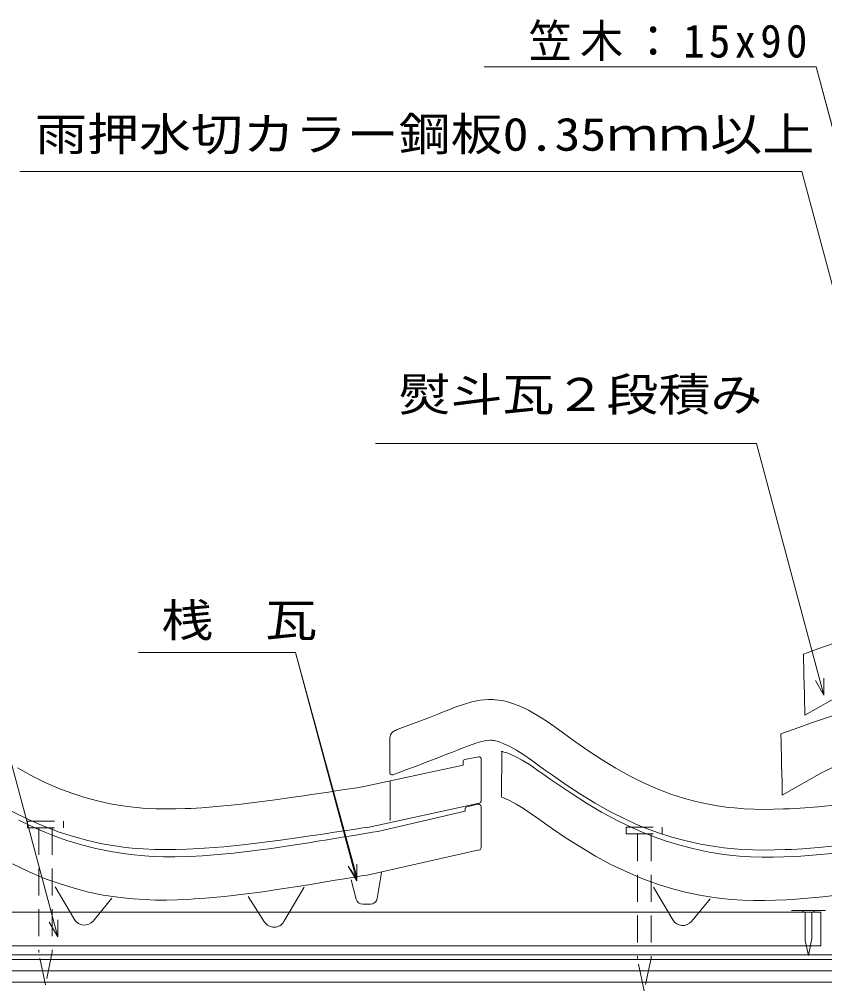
# Model space of a CAD drawing. Units: millimetres, scale not verified. Extents: x -687 to 696, y -330 to 339.
# Drawn here: x -187.6 to 168.9, y -106.4 to 321.1 of the extents above; entities that cross this region are included whole.
import ezdxf
from ezdxf.enums import TextEntityAlignment as Align

# ---------------------------------------------------------------- set-up
doc = ezdxf.new("R2010")
doc.units = ezdxf.units.MM
doc.header["$LTSCALE"] = 10
doc.linetypes.add('DASHED1', pattern=[1.8, 1.2, -0.6])
doc.linetypes.add('DASHED3', pattern=[4, 3, -1])
doc.layers.add('0-0_LAYER001', color=4, linetype='Continuous', lineweight=18)
doc.layers.add('0-1_LAYER004', color=7, linetype='Continuous', lineweight=18)
doc.layers.add('0-2_ADD_LINE', color=7, linetype='Continuous')
doc.styles.add('ＭＳ ゴシック', font='')
doc.styles.get('ＭＳ ゴシック').set_extended_font_data('MS Gothic')

msp = doc.modelspace()

# ---------------------------------------------------------------- linework, layer by layer
at = {"layer": '0-0_LAYER001', "color": 2}
for p, q in [((158.73, 253.78), (-187.4, 253.78)), ((205.81, 78.07), (158.73, 253.78)), ((-170.6, -84.76), (-260.47, 250.66)), ((138.7, 133.4), (-21.42, 133.4)), ((168.51, 22.15), (138.7, 133.4)), ((-65.38, 41.03), (-134.9, 41.03)), ((-38.28, -60.09), (-65.38, 41.03)), ((-659.75, -73.84), (167.21, -73.84)), ((169.21, -73.1), (154.21, -73.1)), ((158.58, -73.1), (164.84, -73.1)), ((160.21, -74.1), (158.58, -73.1)), ((160.21, -74.1), (160.21, -86.43)), ((163.21, -74.1), (164.84, -73.1)), ((163.21, -74.1), (163.21, -85.62)), ((167.21, -73.84), (167.21, -88.84)), ((-659.75, -88.84), (167.21, -88.84)), ((160.21, -86.43), (161.71, -93.1)), ((161.71, -93.1), (163.21, -85.62)), ((289.21, -94.84), (-659.75, -94.84))]:
    msp.add_line(p, q, dxfattribs=at)
at = {"layer": '0-0_LAYER001'}
for p, q in [((-21.54, 6.38), (-21.11, 6.54)), ((-23.58, -12.19), (-23.58, 3.53)), ((25.62, -2.75), (25.66, -2.76)), ((25.66, -2.76), (26.24, -2.88)), ((25.98, -2.85), (25.81, -23.02)), ((26.24, -2.88), (26.9, -3.04)), ((26.9, -3.04), (27.69, -3.27)), ((27.69, -3.27), (27.87, -3.32)), ((27.87, -3.32), (29.33, -3.86)), ((29.33, -3.86), (32.16, -5.13)), ((8.78, -7.34), (8.78, -8.8)), ((15.58, -5.12), (9.58, -6.36)), ((16.78, -6.09), (16.78, -24.67)), ((32.16, -5.13), (35.03, -6.68)), ((35.03, -6.68), (38.14, -8.61)), ((-35.67, -18.45), (8.78, -8.8)), ((-22.22, -13.13), (-16.05, -10.79)), ((38.14, -8.61), (41.51, -10.87)), ((41.51, -10.87), (45.14, -13.41)), ((-23.4, -33.33), (-23.4, -16.13)), ((45.14, -13.41), (47.37, -14.99)), ((47.37, -14.99), (50.91, -17.45)), ((50.91, -17.45), (57.09, -21.61)), ((15.99, -25.65), (-34.14, -36.53)), ((25.65, -22.89), (26.4, -23.16)), ((26.4, -23.16), (29.37, -24.49)), ((29.37, -24.49), (32.35, -26.11)), ((57.09, -21.61), (63.5, -25.69)), ((-28.93, -38.28), (9.74, -29.23)), ((9.74, -28.27), (9.74, -29.23)), ((15.56, -26.16), (10.52, -27.3)), ((16.78, -45.42), (16.78, -27.14)), ((32.35, -26.11), (35.54, -28.09)), ((35.54, -28.09), (38.96, -30.38)), ((63.5, -25.69), (70.14, -29.63)), ((70.14, -29.63), (77.03, -33.36)), ((-187.79, -33.17), (-180.72, -36.59)), ((38.96, -30.38), (42.6, -32.94)), ((42.6, -32.94), (44.83, -34.51)), ((77.03, -33.36), (84.1, -36.77)), ((-180.72, -36.59), (-176.36, -38.48)), ((-176.36, -38.48), (-172.67, -39.95)), ((-31.22, -38.54), (-28.79, -38.14)), ((44.83, -34.51), (48.36, -36.96)), ((48.36, -36.96), (54.51, -41.1)), ((84.1, -36.77), (88.47, -38.67)), ((-172.67, -39.95), (-166.5, -42.16)), ((-166.5, -42.16), (-160.14, -44.11)), ((-59.4, -43.17), (-54.67, -42.4)), ((-54.67, -42.4), (-52.21, -42.01)), ((-52.21, -42.01), (-48.01, -41.32)), ((-48.01, -41.32), (-43.8, -40.63)), ((-43.8, -40.63), (-39.6, -39.93)), ((-39.6, -39.93), (-35.41, -39.24)), ((-35.41, -39.24), (-31.22, -38.54)), ((54.51, -41.1), (60.87, -45.15)), ((88.47, -38.67), (92.15, -40.14)), ((92.15, -40.14), (98.32, -42.34)), ((98.32, -42.34), (104.68, -44.29)), ((-160.14, -44.11), (-153.68, -45.76)), ((-153.68, -45.76), (-147.13, -47.12)), ((-92.83, -47.76), (-84.32, -46.79)), ((-84.32, -46.79), (-75.91, -45.67)), ((-75.91, -45.67), (-67.6, -44.45)), ((-67.6, -44.45), (-59.4, -43.17)), ((16, -46.39), (-33.58, -57.46)), ((60.87, -45.15), (67.44, -49.05)), ((104.68, -44.29), (111.15, -45.95)), ((111.15, -45.95), (117.69, -47.3)), ((-147.13, -47.12), (-140.62, -48.14)), ((-140.62, -48.14), (-136.69, -48.6)), ((-136.69, -48.6), (-133.63, -48.88)), ((-133.63, -48.88), (-128.68, -49.2)), ((-128.68, -49.2), (-123.71, -49.36)), ((-123.71, -49.36), (-118.8, -49.37)), ((-118.8, -49.37), (-113.98, -49.27)), ((-113.98, -49.27), (-109.25, -49.06)), ((-109.25, -49.06), (-106.45, -48.9)), ((-106.45, -48.9), (-101.39, -48.54)), ((-101.39, -48.54), (-92.83, -47.76)), ((67.44, -49.05), (74.26, -52.74)), ((117.69, -47.3), (124.21, -48.32)), ((124.21, -48.32), (128.14, -48.79)), ((128.14, -48.79), (131.19, -49.07)), ((131.19, -49.07), (136.15, -49.38)), ((136.15, -49.38), (141.12, -49.54)), ((141.12, -49.54), (146.02, -49.56)), ((146.02, -49.56), (150.85, -49.45)), ((150.85, -49.45), (155.57, -49.25)), ((155.57, -49.25), (158.37, -49.09)), ((158.37, -49.09), (163.43, -48.73)), ((163.43, -48.73), (171.99, -47.94)), ((-190.56, -52.55), (-183.57, -55.93)), ((74.26, -52.74), (81.25, -56.11)), ((-183.57, -55.93), (-179.27, -57.79)), ((-179.27, -57.79), (-175.64, -59.24)), ((-175.64, -59.24), (-169.56, -61.42)), ((-52.01, -60.51), (-47.81, -59.81)), ((-47.81, -59.81), (-43.61, -59.12)), ((-43.61, -59.12), (-39.42, -58.42)), ((-38.52, -68.15), (-40.76, -59.58)), ((-39.42, -58.42), (-35.23, -57.73)), ((-35.23, -57.73), (-33.62, -57.46)), ((-29.21, -67.89), (-27.28, -56.28)), ((81.25, -56.11), (85.55, -57.98)), ((85.55, -57.98), (89.18, -59.43)), ((89.18, -59.43), (95.27, -61.6)), ((-163.13, -77.17), (-171.66, -62.64)), ((-169.56, -61.42), (-163.28, -63.34)), ((-163.28, -63.34), (-156.91, -64.98)), ((-79.87, -64.85), (-71.59, -63.63)), ((-71.59, -63.63), (-63.39, -62.35)), ((-70.5, -78.1), (-61.56, -62.85)), ((-63.39, -62.35), (-58.67, -61.59)), ((-58.67, -61.59), (-56.22, -61.19)), ((-56.22, -61.19), (-52.01, -60.51)), ((101.7, -77.35), (93.16, -62.82)), ((95.27, -61.6), (101.54, -63.53)), ((101.54, -63.53), (107.92, -65.16)), ((-156.91, -64.98), (-150.45, -66.31)), ((-154.96, -77.82), (-146.65, -67.75)), ((-150.45, -66.31), (-144.03, -67.32)), ((-144.03, -67.32), (-140.16, -67.77)), ((-140.16, -67.77), (-137.16, -68.05)), ((-137.16, -68.05), (-132.26, -68.36)), ((-132.26, -68.36), (-127.35, -68.52)), ((-117.72, -68.43), (-113.04, -68.23)), ((-113.04, -68.23), (-110.26, -68.07)), ((-110.26, -68.07), (-105.23, -67.71)), ((-105.23, -67.71), (-96.72, -66.93)), ((-96.72, -66.93), (-88.25, -65.96)), ((-88.25, -65.96), (-79.87, -64.85)), ((-79.01, -78.29), (-86.34, -66.98)), ((107.92, -65.16), (114.37, -66.49)), ((109.87, -78), (118.17, -67.94)), ((114.37, -66.49), (120.8, -67.5)), ((120.8, -67.5), (124.66, -67.96)), ((124.66, -67.96), (127.66, -68.23)), ((127.66, -68.23), (132.56, -68.55)), ((147.1, -68.61), (151.79, -68.41)), ((151.79, -68.41), (154.56, -68.25)), ((154.56, -68.25), (159.59, -67.9)), ((159.59, -67.9), (168.1, -67.12)), ((168.1, -67.12), (176.58, -66.15)), ((-127.35, -68.52), (-122.51, -68.53)), ((-122.51, -68.53), (-117.72, -68.43)), ((-32.17, -70.39), (-35.59, -70.39)), ((132.56, -68.55), (137.47, -68.7)), ((137.47, -68.7), (142.32, -68.72)), ((142.32, -68.72), (147.1, -68.61))]:
    msp.add_line(p, q, dxfattribs=at)
at = {"layer": '0-0_LAYER001', "color": 2, "linetype": 'DASHED1'}
for p, q in [((-179.01, -36.58), (-179.01, -91.72)), ((-173.01, -36.58), (-173.01, -91.47)), ((86, -39.31), (86, -94.45)), ((92, -39.31), (92, -94.2)), ((-176.06, -105.98), (-179.01, -91.72)), ((-173.01, -91.47), (-176.06, -105.98)), ((88.95, -108.71), (86, -94.45)), ((92, -94.2), (88.95, -108.71))]:
    msp.add_line(p, q, dxfattribs=at)
at = {"layer": '0-0_LAYER001', "color": 2, "linetype": 'DASHED3'}
msp.add_line((-659.75, -92.84), (287.21, -92.84), dxfattribs=at)
at = {"layer": '0-0_LAYER001', "color": 1}
for p, q in [((289.21, -99.84), (-659.75, -99.84)), ((289.21, -104.84), (-659.75, -104.84))]:
    msp.add_line(p, q, dxfattribs=at)
at = {"layer": '0-0_LAYER001', "color": 2}
for points in [[(226.01, 72.97), (165.15, 300.11), (18.15, 300.11)], [(168.51, 29.65), (168.51, 22.15), (164.76, 28.65)], [(-38.28, -52.59), (-38.28, -60.09), (-42.03, -53.6)], [(-170.6, -77.26), (-170.6, -84.76), (-174.35, -78.26)]]:
    msp.add_lwpolyline(points, dxfattribs=at)
at = {"layer": '0-0_LAYER001', "color": 3}
for points in [[(177.41, 23.04), (160.11, 13.22), (160.1, 13.98), (160.05, 16.04), (159.98, 19.07), (159.89, 22.75), (159.79, 26.75), (159.7, 30.76), (159.61, 34.44), (159.54, 37.47), (159.49, 39.53), (159.48, 40.29), (161.13, 40.91), (165.79, 42.62), (173.02, 45.16)], [(183.35, -4.51), (167.41, -12.31), (150.11, -22.12), (150.1, -21.37), (150.05, -19.31), (149.98, -16.28), (149.89, -12.6), (149.79, -8.59), (149.7, -4.59), (149.61, -0.91), (149.54, 2.13), (149.49, 4.18), (149.48, 4.94), (151.13, 5.57), (155.79, 7.27), (163.02, 9.81), (172.38, 12.94)]]:
    msp.add_lwpolyline(points, dxfattribs=at)
at = {"layer": '0-0_LAYER001'}
for points in [[(-21.11, 6.54), (-20.3, 6.85), (-16.75, 8.19), (-13.19, 9.54), (-9.63, 10.9), (-6.04, 12.29), (-2.43, 13.7), (-0.33, 14.53), (1.75, 15.36), (5.36, 16.76), (8.99, 18.05), (12.65, 19.11), (16.33, 19.87), (20.03, 20.21), (22.19, 20.18), (23.04, 20.12), (24.51, 19.95), (25.97, 19.7), (27.42, 19.39), (28.86, 19.01), (30.29, 18.57), (31.11, 18.3), (33.61, 17.35), (37.77, 15.42), (41.77, 13.17), (45.66, 10.69), (49.46, 8.05), (53.23, 5.33), (55.41, 3.75), (58.74, 1.36), (64.54, -2.65), (70.41, -6.51), (76.38, -10.16), (82.48, -13.57), (88.73, -16.7), (92.42, -18.36), (95.48, -19.64), (100.84, -21.64), (106.3, -23.39), (111.83, -24.89)], [(-16.01, -10.77), (-13.95, -9.99), (-10.38, -8.65), (-6.79, -7.28), (-3.17, -5.9), (0.48, -4.49), (4.16, -3.05), (6.32, -2.19), (8.34, -1.39), (11.61, -0.12), (14.51, 0.91), (16.98, 1.63), (18.97, 2.03), (20.75, 2.2), (21.43, 2.19), (21.35, 2.19), (21.96, 2.12), (22.56, 2.02), (23.22, 1.88), (23.96, 1.69), (24.81, 1.43), (25.05, 1.35), (26.61, 0.75), (29.56, -0.62), (32.52, -2.28), (35.69, -4.3), (39.07, -6.64), (42.68, -9.25), (44.88, -10.85), (48.37, -13.35), (54.47, -17.57), (60.77, -21.71), (67.29, -25.7), (74.06, -29.49), (81, -32.96), (85.27, -34.89), (88.88, -36.38), (94.93, -38.65), (101.18, -40.66), (107.53, -42.38)], [(-188.44, -9.98), (-182.34, -13.39), (-176.1, -16.52), (-172.4, -18.18), (-169.34, -19.45), (-163.98, -21.45), (-158.53, -23.21), (-152.99, -24.71)], [(-152.99, -24.71), (-147.39, -25.95), (-141.75, -26.91), (-138.46, -27.35), (-135.94, -27.62), (-131.58, -27.96), (-127.22, -28.16), (-122.86, -28.23), (-118.49, -28.2), (-114.13, -28.07), (-111.6, -27.96), (-106.87, -27.69), (-98.73, -27.06), (-90.61, -26.25), (-82.5, -25.28), (-74.41, -24.21), (-66.33, -23.06), (-61.64, -22.37), (-59.21, -22.01), (-55.01, -21.39), (-50.81, -20.76), (-46.62, -20.12), (-42.42, -19.49), (-38.23, -18.85), (-35.8, -18.48)], [(111.83, -24.89), (117.43, -26.13), (123.08, -27.1), (126.37, -27.53), (128.89, -27.8), (133.24, -28.14), (137.6, -28.34), (141.96, -28.41), (146.33, -28.38), (150.7, -28.25), (153.23, -28.14), (157.96, -27.87), (166.09, -27.24), (174.22, -26.43)], [(-190.77, -29.3), (-183.82, -32.78), (-179.55, -34.7), (-175.95, -36.2), (-169.89, -38.46), (-163.64, -40.47), (-157.29, -42.19)], [(-157.29, -42.19), (-150.86, -43.62), (-144.44, -44.72), (-140.58, -45.22), (-137.59, -45.54), (-132.7, -45.92), (-127.79, -46.15), (-122.94, -46.23), (-118.16, -46.19), (-113.47, -46.06), (-110.69, -45.94), (-105.66, -45.65), (-97.14, -44.99), (-88.65, -44.14), (-80.26, -43.14), (-71.96, -42.04), (-63.75, -40.88), (-59.01, -40.18), (-56.56, -39.82), (-52.34, -39.19), (-48.13, -38.56), (-43.93, -37.92), (-39.72, -37.28), (-35.53, -36.65), (-33.91, -36.4)], [(107.53, -42.38), (113.97, -43.8), (120.38, -44.9), (124.24, -45.41), (127.23, -45.73), (132.13, -46.11), (137.03, -46.33), (141.88, -46.42), (146.66, -46.38), (151.35, -46.24), (154.13, -46.12), (159.16, -45.84), (167.69, -45.17), (176.17, -44.32)]]:
    msp.add_lwpolyline(points, dxfattribs=at)
at = {"layer": '0-0_LAYER001', "color": 2, "linetype": 'DASHED1'}
for points in [[(-184.01, -33.58), (-168.01, -33.58), (-168.01, -36.58)], [(-184.01, -33.58), (-184.01, -36.58), (-168.01, -36.58)], [(81, -36.31), (97, -36.31), (97, -39.31)], [(81, -36.31), (81, -39.31), (97, -39.31)]]:
    msp.add_lwpolyline(points, dxfattribs=at)
at = {"layer": '0-0_LAYER001'}
for centre, radius, start, end in [((-20.47, 3.58), 3, 110.949, 178.7), ((9.78, -7.34), 1, 101.7331, 180), ((15.78, -6.09), 1, 0, 101.7331), ((-22.58, -12.19), 1, 180, 290.7317), ((15.78, -24.67), 1, 282.245, 0), ((10.74, -28.27), 1, 102.7244, 180), ((15.78, -27.14), 1, 0, 102.7244), ((15.78, -45.42), 1, 282.583, 0), ((-35.61, -67.39), 3, 194.6764, 270), ((-32.17, -67.39), 3, 270, 350.5377), ((-158.81, -74.64), 5, 210.4258, 320.47), ((-74.82, -75.57), 5, 212.9399, 329.6172), ((106.01, -74.82), 5, 210.4258, 320.47)]:
    msp.add_arc(centre, radius, start, end, dxfattribs=at)
at = {"layer": '0-1_LAYER004'}
for p, q in [((18.15, 300.11), (165.15, 300.11)), ((226.01, 72.97), (165.15, 300.11)), ((158.73, 253.78), (-175.54, 253.78)), ((158.73, 253.78), (205.81, 78.07)), ((-170.6, -84.76), (-260.47, 250.66)), ((138.7, 133.4), (-29.89, 133.4)), ((168.51, 22.15), (138.7, 133.4)), ((-65.38, 41.03), (-124.73, 41.03)), ((-38.28, -58.24), (-65.38, 41.03)), ((-42.03, -53.6), (-38.76, -58.31)), ((-38.28, -58.24), (-38.28, -52.59)), ((289.21, -94.84), (-659.75, -94.84))]:
    msp.add_line(p, q, dxfattribs=at)
for points in [[(-659.75, -92.84), (287.21, -92.84), (287.21, 190.71)], [(164.76, 28.65), (168.51, 22.15), (168.51, 29.65)], [(-659.75, -73.84), (167.21, -73.84), (167.21, -88.84), (-659.75, -88.84)], [(-170.6, -77.26), (-170.6, -84.76), (-174.35, -78.26)]]:
    msp.add_lwpolyline(points, dxfattribs=at)

# ---------------------------------------------------------------- texts
at = {"layer": '0-0_LAYER001', "color": 7, "style": 'ＭＳ ゴシック', "width": 1.15}
msp.add_text('桟\u3000瓦', height=14.66, dxfattribs=at).set_placement((-124.73, 43.52), align=Align.BOTTOM_LEFT)
at = {"layer": '0-2_ADD_LINE', "style": 'ＭＳ ゴシック', "width": 1.15}
for s, p in [('雨押水切カラー鋼板0.35ｍｍ以上', (-180.62, 258.61)), ('熨斗瓦２段積み', (-19.73, 143.44))]:
    msp.add_text(s, height=14.66, dxfattribs=at).set_placement(p, align=Align.BOTTOM_LEFT)
at = {"layer": '0-2_ADD_LINE', "insert": (37.85, 302.65), "char_height": 14.66, "attachment_point": 7, "style": 'ＭＳ ゴシック'}
msp.add_mtext('\\T1.2;\\W0.95;笠木：15x90', dxfattribs=at)

doc.saveas('drawing.dxf')
